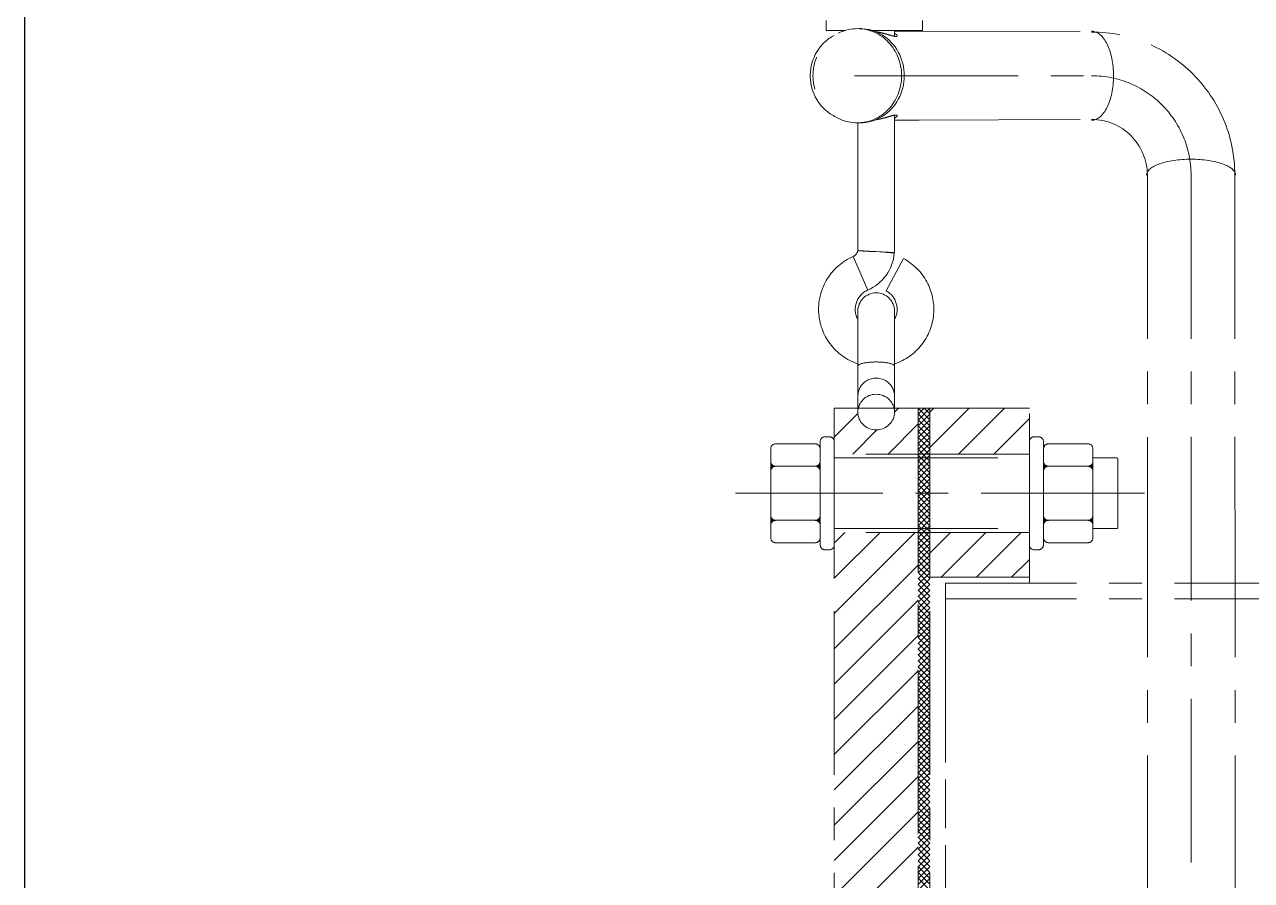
# Model space of a CAD drawing. Header units: millimetres. Extents: x -46397 to 283259, y -8690 to 23983.
# Drawn here: x 186976.6 to 187445.2, y 1297.9 to 1624.8 of the extents above; entities that cross this region are included whole.
import ezdxf

# ---------------------------------------------------------------- set-up
doc = ezdxf.new("R2010")
doc.units = ezdxf.units.MM
doc.linetypes.add('CENTER', pattern=[2, 1.25, -0.25, 0.25, -0.25])
doc.layers.add('Dtext', color=255, linetype='Continuous', lineweight=20)
doc.layers.add('mDƯỜNG TÂM', color=8, linetype='CENTER', lineweight=0)
doc.styles.add('Chu va so', font='arial.ttf')
doc.styles.add('TCVN', font='arial.ttf')

# ---------------------------------------------------------------- blocks, each defined once
blk = doc.blocks.new('ggd')
at = {"layer": 'mDƯỜNG TÂM', "color": 8, "ltscale": 50, "extrusion": (0, 1, 0)}
for p, q in [((-834.64, 1564.37), (-834.64, 1568.16)), ((-797.81, 1564.37), (-797.81, 1568.16)), ((-834.64, 1564.37), (-827.34, 1564.37)), ((-818.09, 1564.37), (-797.81, 1564.37)), ((-808.54, 1564.37), (-808.54, 1562.12)), ((-799.05, 1564.05), (-808.54, 1564.05)), ((-821.69, 1529.05), (-822.72, 1529.05)), ((-822.54, 1529.05), (-822.54, 1480.27)), ((-808.54, 1531.99), (-808.54, 1479.54)), ((-799.06, 1530.05), (-808.54, 1530.05)), ((-818.7, 1465.18), (-824.3, 1478.01)), ((-815.54, 1479.86), (-808.54, 1479.54)), ((-808.57, 1479.22), (-815.54, 1479.86)), ((-811.71, 1464.9), (-805.08, 1477.22)), ((-808.57, 1479.22), (-808.54, 1479.54)), ((-822.5, 1436.16), (-822.5, 1457.14)), ((-808.5, 1457.14), (-808.5, 1436.16)), ((-822.5, 1424.63), (-822.5, 1436.16)), ((-808.5, 1436.16), (-808.5, 1424.63)), ((-831.5, 880.08), (-831.5, 1420.08, -7.71)), ((-822.5, 1418.59), (-822.5, 1424.63)), ((-808.5, 1424.63), (-808.5, 1418.59)), ((-795, 880.08), (-795, 1420.08, -7.71)), ((-767, 1420.08, -7.71), (-795, 1420.08, -7.71)), ((-711.83, 1024.92, 0), (-711.83, 1353.2, 7.71)), ((-678.43, 1024.92), (-678.43, 1353.2, 7.71))]:
    blk.add_line(p, q, dxfattribs=at)
at = {"layer": 'mDƯỜNG TÂM', "color": 8, "ltscale": 50}
for p, q in [((-800.1, 1564.05, -7.71), (-733.22, 1563.75, -7.71)), ((-823.77, 1547.05, -7.71), (-733.22, 1547.05, -7.71)), ((-800.11, 1530.05, -7.71), (-733.22, 1530.35, -7.71)), ((-711.92, 1509.06, -7.71), (-711.83, 1353.2, -7.71)), ((-695.22, 1509.07, -7.71), (-695.13, 1024.92, -7.71)), ((-678.52, 1509.08, -7.71), (-678.43, 1353.21, -7.71)), ((-831.5, 880.08), (-831.5, 1420.08)), ((-831.5, 1420.08), (-799.5, 1420.08)), ((-808.5, 1418.52, -7.71), (-806.94, 1420.08, -7.71)), ((-799.5, 1420.08), (-799.5, 880.08)), ((-795, 1420.08), (-799.5, 1420.08)), ((-799.5, 1420.08), (-799.5, 880.08)), ((-799.5, 1420.05), (-799.47, 1420.08)), ((-799.5, 1417.8), (-797.22, 1420.08)), ((-799.5, 1415.56), (-795, 1420.06)), ((-795, 1415.61), (-799.47, 1420.08)), ((-795, 1417.86), (-797.22, 1420.08)), ((-757, 1420.08, 7.71), (-795, 1420.08, 7.71)), ((-795, 1420.08, 7.71), (-795, 1355.5, 7.71)), ((-795, 880.08), (-795, 1420.08)), ((-795, 1418.55, -7.71), (-793.47, 1420.08, -7.71)), ((-795, 1405.08, -7.71), (-780, 1420.08, -7.71)), ((-784.04, 1402.57, -7.71), (-766.53, 1420.08, -7.71)), ((-757, 1355.5, 7.71), (-757, 1420.08, 7.71)), ((-831.5, 1408.99, -7.71), (-822.48, 1418.02, -7.71)), ((-795, 1413.37), (-799.5, 1417.87)), ((-799.5, 1413.31), (-795, 1417.81)), ((-795, 1411.12), (-799.5, 1415.62)), ((-799.5, 1411.07), (-795, 1415.57)), ((-770.57, 1402.57, -7.71), (-757, 1416.14, -7.71)), ((-824.45, 1402.57, -7.71), (-815.23, 1411.79, -7.71)), ((-810.98, 1402.57, -7.71), (-799.5, 1414.05, -7.71)), ((-795, 1408.88), (-799.5, 1413.38)), ((-799.5, 1408.82), (-795, 1413.32)), ((-795, 1406.63), (-799.5, 1411.13)), ((-799.5, 1406.58), (-795, 1411.08)), ((-838.83, 1406.47), (-853.87, 1406.47)), ((-836.9, 1407.23), (-836.9, 1387.57)), ((-833.43, 1409.17), (-834.97, 1409.17)), ((-831.5, 1387.57), (-831.5, 1407.23)), ((-795, 1404.39), (-799.5, 1408.89)), ((-799.5, 1404.33), (-795, 1408.83)), ((-795, 1402.14), (-799.5, 1406.64)), ((-799.5, 1402.09), (-795, 1406.59)), ((-757, 1407.23), (-757, 1387.57)), ((-753.53, 1409.17), (-755.07, 1409.17)), ((-751.6, 1387.57), (-751.6, 1407.23)), ((-749.67, 1406.47), (-734.63, 1406.47)), ((-855.8, 1387.57), (-855.8, 1404.53)), ((-757, 1402.57), (-831.5, 1402.57)), ((-795, 1399.9), (-799.5, 1404.4)), ((-799.5, 1399.84), (-795, 1404.34)), ((-795, 1397.65), (-799.5, 1402.15)), ((-799.5, 1397.6), (-795, 1402.1)), ((-757.1, 1402.57, -7.71), (-757, 1402.67, -7.71)), ((-732.7, 1387.57), (-732.7, 1404.53)), ((-855.8, 1399.36), (-855.74, 1399.37)), ((-855.8, 1399.17), (-855.69, 1399.2)), ((-855.8, 1398.98), (-855.62, 1399.02)), ((-855.8, 1398.79), (-855.54, 1398.86)), ((-855.8, 1398.6), (-855.43, 1398.7)), ((-855.8, 1398.41), (-855.3, 1398.54)), ((-855.8, 1398.22), (-855.15, 1398.39)), ((-855.8, 1398.03), (-854.98, 1398.25)), ((-855.8, 1397.84), (-854.76, 1398.12)), ((-855.8, 1397.65), (-854.49, 1398)), ((-855.8, 1397.46), (-854.1, 1397.91)), ((-855.8, 1397.27), (-855.1, 1397.46)), ((-855.8, 1397.08), (-855.36, 1397.2)), ((-855.8, 1396.89), (-855.52, 1396.96)), ((-855.8, 1396.7), (-855.64, 1396.74)), ((-855.8, 1396.51), (-855.72, 1396.53)), ((-838.83, 1397.9), (-853.87, 1397.9)), ((-838.27, 1397.98), (-836.9, 1397.61)), ((-838.04, 1397.73), (-836.9, 1397.42)), ((-837.99, 1398.09), (-836.9, 1397.8)), ((-837.76, 1398.22), (-836.9, 1397.99)), ((-837.58, 1398.36), (-836.9, 1398.18)), ((-837.54, 1397.41), (-836.9, 1397.23)), ((-837.42, 1398.51), (-836.9, 1398.37)), ((-837.31, 1397.15), (-836.9, 1397.04)), ((-837.29, 1398.67), (-836.9, 1398.56)), ((-837.18, 1398.83), (-836.9, 1398.75)), ((-837.15, 1396.92), (-836.9, 1396.85)), ((-837.09, 1398.99), (-836.9, 1398.94)), ((-837.05, 1396.7), (-836.9, 1396.66)), ((-837.02, 1399.16), (-836.9, 1399.13)), ((-836.96, 1399.34), (-836.9, 1399.32)), ((-831.5, 1401.07), (-757, 1401.07)), ((-795, 1395.41), (-799.5, 1399.91)), ((-799.5, 1395.35), (-795, 1399.85)), ((-795, 1393.16), (-799.5, 1397.66)), ((-799.5, 1393.11), (-795, 1397.61)), ((-751.6, 1399.31), (-751.53, 1399.33)), ((-751.6, 1399.12), (-751.48, 1399.16)), ((-751.6, 1398.93), (-751.4, 1398.98)), ((-751.6, 1398.74), (-751.31, 1398.82)), ((-751.6, 1398.55), (-751.2, 1398.66)), ((-751.6, 1398.36), (-751.07, 1398.5)), ((-751.6, 1398.17), (-750.92, 1398.36)), ((-751.6, 1397.98), (-750.73, 1398.22)), ((-751.6, 1397.79), (-750.5, 1398.09)), ((-751.6, 1397.6), (-750.21, 1397.98)), ((-751.6, 1397.41), (-750.5, 1397.71)), ((-751.6, 1397.22), (-750.97, 1397.39)), ((-751.6, 1397.03), (-751.2, 1397.14)), ((-751.6, 1396.84), (-751.35, 1396.91)), ((-751.6, 1396.65), (-751.46, 1396.69)), ((-734.63, 1397.9), (-749.67, 1397.9)), ((-734.23, 1397.94), (-732.7, 1397.53)), ((-733.9, 1398.04), (-732.7, 1397.72)), ((-733.65, 1398.16), (-732.7, 1397.91)), ((-733.55, 1397.57), (-732.7, 1397.34)), ((-733.45, 1398.3), (-732.7, 1398.1)), ((-733.29, 1398.45), (-732.7, 1398.29)), ((-733.23, 1397.29), (-732.7, 1397.15)), ((-733.15, 1398.6), (-732.7, 1398.48)), ((-733.03, 1398.76), (-732.7, 1398.67)), ((-733.03, 1397.05), (-732.7, 1396.96)), ((-732.93, 1398.92), (-732.7, 1398.86)), ((-732.9, 1396.82), (-732.7, 1396.77)), ((-732.85, 1399.09), (-732.7, 1399.05)), ((-732.81, 1396.61), (-732.7, 1396.58)), ((-732.79, 1399.26), (-732.7, 1399.24)), ((-732.74, 1399.44), (-732.7, 1399.43)), ((-723.52, 1401.07), (-732.7, 1401.07)), ((-723.25, 1387.57), (-723.25, 1400.8)), ((-855.8, 1396.32), (-855.77, 1396.33)), ((-836.97, 1396.49), (-836.9, 1396.47)), ((-836.93, 1396.29), (-836.9, 1396.28)), ((-795, 1390.92), (-799.5, 1395.42)), ((-799.5, 1390.86), (-795, 1395.36)), ((-795, 1388.67), (-799.5, 1393.17)), ((-799.5, 1388.62), (-795, 1393.12)), ((-751.6, 1396.47), (-751.53, 1396.48)), ((-751.6, 1396.28), (-751.57, 1396.28)), ((-732.75, 1396.4), (-732.7, 1396.39)), ((-712.96, 1387.57), (-869.23, 1387.57)), ((-855.8, 1387.57), (-855.8, 1370.6)), ((-836.9, 1387.57), (-836.9, 1367.9)), ((-831.5, 1367.9), (-831.5, 1387.57)), ((-795, 1386.43), (-799.5, 1390.93)), ((-799.5, 1386.37), (-795, 1390.87)), ((-795, 1384.18), (-799.5, 1388.68)), ((-799.5, 1384.13), (-795, 1388.63)), ((-757, 1387.57), (-757, 1367.9)), ((-751.6, 1367.9), (-751.6, 1387.57)), ((-751.6, 1370.6), (-751.6, 1387.57)), ((-732.7, 1387.57), (-732.7, 1370.6)), ((-723.25, 1387.57), (-723.25, 1374.34)), ((-795, 1381.94), (-799.5, 1386.44)), ((-799.5, 1381.88), (-795, 1386.38)), ((-795, 1379.69), (-799.5, 1384.19)), ((-799.5, 1379.64), (-795, 1384.14)), ((-855.78, 1378.87), (-855.8, 1378.88)), ((-855.73, 1378.67), (-855.8, 1378.69)), ((-855.67, 1378.46), (-855.8, 1378.5)), ((-855.57, 1378.25), (-855.8, 1378.31)), ((-855.42, 1378.02), (-855.8, 1378.12)), ((-855.2, 1377.77), (-855.8, 1377.93)), ((-836.9, 1377.92), (-837.51, 1377.76)), ((-836.9, 1378.11), (-837.29, 1378.01)), ((-836.9, 1378.3), (-837.14, 1378.24)), ((-836.9, 1378.49), (-837.04, 1378.45)), ((-836.9, 1378.68), (-836.97, 1378.66)), ((-836.9, 1378.87), (-836.92, 1378.86)), ((-795, 1377.45), (-799.5, 1381.95)), ((-799.5, 1377.39), (-795, 1381.89)), ((-795, 1375.2), (-799.5, 1379.7)), ((-799.5, 1375.15), (-795, 1379.65)), ((-751.56, 1378.78), (-751.6, 1378.79)), ((-751.51, 1378.58), (-751.6, 1378.6)), ((-751.43, 1378.37), (-751.6, 1378.42)), ((-751.31, 1378.15), (-751.6, 1378.23)), ((-751.13, 1377.91), (-751.6, 1378.04)), ((-750.86, 1377.65), (-751.6, 1377.85)), ((-732.7, 1377.88), (-733.38, 1377.7)), ((-732.7, 1378.07), (-733.13, 1377.95)), ((-732.7, 1378.26), (-732.97, 1378.19)), ((-732.7, 1378.45), (-732.86, 1378.41)), ((-732.7, 1378.64), (-732.78, 1378.62)), ((-732.7, 1378.83), (-732.73, 1378.82)), ((-854.78, 1377.47), (-855.8, 1377.74)), ((-854.38, 1377.17), (-855.8, 1377.55)), ((-854.68, 1377.06), (-855.8, 1377.36)), ((-854.91, 1376.93), (-855.8, 1377.17)), ((-855.1, 1376.79), (-855.8, 1376.98)), ((-855.26, 1376.64), (-855.8, 1376.79)), ((-855.39, 1376.49), (-855.8, 1376.6)), ((-855.5, 1376.33), (-855.8, 1376.41)), ((-855.6, 1376.17), (-855.8, 1376.22)), ((-855.67, 1376), (-855.8, 1376.03)), ((-855.73, 1375.82), (-855.8, 1375.84)), ((-855.77, 1375.64), (-855.8, 1375.65)), ((-838.83, 1377.24), (-853.87, 1377.24)), ((-836.9, 1377.54), (-838.31, 1377.16)), ((-836.9, 1377.35), (-838.02, 1377.05)), ((-836.9, 1377.73), (-837.94, 1377.45)), ((-836.9, 1377.16), (-837.78, 1376.93)), ((-836.9, 1376.97), (-837.59, 1376.79)), ((-836.9, 1376.78), (-837.44, 1376.64)), ((-836.9, 1376.59), (-837.3, 1376.49)), ((-836.9, 1376.4), (-837.19, 1376.33)), ((-836.9, 1376.21), (-837.1, 1376.16)), ((-836.9, 1376.02), (-837.03, 1375.99)), ((-836.9, 1375.83), (-836.97, 1375.82)), ((-836.9, 1375.64), (-836.93, 1375.64)), ((-831.5, 1374.07), (-757, 1374.07)), ((-795, 1372.96), (-799.5, 1377.46)), ((-799.5, 1372.9), (-795, 1377.4)), ((-795, 1370.71), (-799.5, 1375.21)), ((-799.5, 1370.66), (-795, 1375.16)), ((-749.95, 1377.21), (-751.6, 1377.66)), ((-750.32, 1377.12), (-751.6, 1377.47)), ((-750.58, 1377), (-751.6, 1377.28)), ((-750.8, 1376.87), (-751.6, 1377.09)), ((-750.97, 1376.73), (-751.6, 1376.9)), ((-751.12, 1376.58), (-751.6, 1376.71)), ((-751.24, 1376.42), (-751.6, 1376.52)), ((-751.35, 1376.26), (-751.6, 1376.33)), ((-751.43, 1376.09), (-751.6, 1376.14)), ((-751.5, 1375.92), (-751.6, 1375.95)), ((-751.55, 1375.74), (-751.6, 1375.76)), ((-734.63, 1377.24), (-749.67, 1377.24)), ((-734.23, 1377.28), (-734.43, 1377.23)), ((-732.7, 1377.69), (-734.04, 1377.33)), ((-732.7, 1377.5), (-734.03, 1377.14)), ((-732.7, 1377.31), (-733.76, 1377.03)), ((-732.7, 1377.12), (-733.54, 1376.89)), ((-732.7, 1376.93), (-733.36, 1376.75)), ((-732.7, 1376.74), (-733.2, 1376.6)), ((-732.7, 1376.55), (-733.08, 1376.45)), ((-732.7, 1376.36), (-732.97, 1376.29)), ((-732.7, 1376.17), (-732.88, 1376.12)), ((-732.7, 1375.98), (-732.81, 1375.95)), ((-732.7, 1375.79), (-732.76, 1375.77)), ((-723.52, 1374.07), (-732.7, 1374.07)), ((-838.83, 1368.67), (-853.87, 1368.67)), ((-757, 1372.57), (-831.5, 1372.57)), ((-831.5, 1368.58, -7.71), (-827.51, 1372.57, -7.71)), ((-831.5, 1355.11, -7.71), (-814.04, 1372.57, -7.71)), ((-831.5, 1341.64, -7.71), (-800.57, 1372.57, -7.71)), ((-795, 1368.47), (-799.5, 1372.97)), ((-799.5, 1368.41), (-795, 1372.91)), ((-795, 1366.22), (-799.5, 1370.72)), ((-799.5, 1366.17), (-795, 1370.67)), ((-795, 1363.97), (-799.5, 1368.47)), ((-799.5, 1363.92), (-795, 1368.42)), ((-795, 1364.67, -7.71), (-787.1, 1372.57, -7.71)), ((-790.7, 1355.5, -7.71), (-773.63, 1372.57, -7.71)), ((-777.23, 1355.5, -7.71), (-760.16, 1372.57, -7.71)), ((-749.67, 1368.67), (-734.63, 1368.67)), ((-834.97, 1365.97), (-833.43, 1365.97)), ((-795, 1361.73), (-799.5, 1366.23)), ((-799.5, 1361.68), (-795, 1366.18)), ((-795, 1359.48), (-799.5, 1363.98)), ((-799.5, 1359.43), (-795, 1363.93)), ((-755.07, 1365.97), (-753.53, 1365.97)), ((-831.5, 1328.17, -7.71), (-799.5, 1360.17, -7.71)), ((-795, 1357.24), (-799.5, 1361.74)), ((-799.5, 1357.19), (-795, 1361.69)), ((-795, 1354.99), (-799.5, 1359.49)), ((-799.5, 1354.94), (-795, 1359.44)), ((-763.76, 1355.5, -7.71), (-757, 1362.26, -7.71)), ((-795, 1352.75), (-799.5, 1357.25)), ((-799.5, 1352.7), (-795, 1357.2)), ((-795, 1350.5), (-799.5, 1355)), ((-799.5, 1350.45), (-795, 1354.95)), ((-795, 1355.5, 7.71), (-757, 1355.5, 7.71)), ((-757, 1355.5, 7.71), (-757, 1353.2, 7.71)), ((-795, 1348.26), (-799.5, 1352.76)), ((-799.5, 1348.21), (-795, 1352.71)), ((-795, 1346.01), (-799.5, 1350.51)), ((-799.5, 1345.96), (-795, 1350.46)), ((-539, 1353.2, 7.71), (-789, 1353.2, 7.71)), ((-789, 1353.2, 7.71), (-789, 946.8, 7.71)), ((-831.5, 1314.7, -7.71), (-799.5, 1346.7, -7.71)), ((-795, 1343.77), (-799.5, 1348.27)), ((-799.5, 1343.72), (-795, 1348.22)), ((-795, 1341.52), (-799.5, 1346.02)), ((-799.5, 1341.47), (-795, 1345.97)), ((-539, 1347.2, 7.71), (-789, 1347.2, 7.71)), ((-789, 1347.2, 7.71), (-789, 952.8, 7.71)), ((-795, 1339.28), (-799.5, 1343.78)), ((-799.5, 1339.23), (-795, 1343.73)), ((-795, 1337.03), (-799.5, 1341.53)), ((-799.5, 1336.98), (-795, 1341.48)), ((-795, 1334.79), (-799.5, 1339.29)), ((-799.5, 1334.74), (-795, 1339.24)), ((-795, 1332.54), (-799.5, 1337.04)), ((-799.5, 1332.49), (-795, 1336.99)), ((-831.5, 1301.23, -7.71), (-799.5, 1333.23, -7.71)), ((-795, 1330.3), (-799.5, 1334.8)), ((-799.5, 1330.25), (-795, 1334.75)), ((-795, 1328.05), (-799.5, 1332.55)), ((-799.5, 1328), (-795, 1332.5)), ((-795, 1325.81), (-799.5, 1330.31)), ((-799.5, 1325.75), (-795, 1330.25)), ((-795, 1323.56), (-799.5, 1328.06)), ((-799.5, 1323.51), (-795, 1328.01)), ((-795, 1321.32), (-799.5, 1325.82)), ((-799.5, 1321.26), (-795, 1325.76)), ((-795, 1319.07), (-799.5, 1323.57)), ((-799.5, 1319.02), (-795, 1323.52)), ((-831.5, 1287.76, -7.71), (-799.5, 1319.76, -7.71)), ((-795, 1316.83), (-799.5, 1321.33)), ((-799.5, 1316.77), (-795, 1321.27)), ((-795, 1314.58), (-799.5, 1319.08)), ((-799.5, 1314.53), (-795, 1319.03)), ((-795, 1312.34), (-799.5, 1316.84)), ((-799.5, 1312.28), (-795, 1316.78)), ((-795, 1310.09), (-799.5, 1314.59)), ((-799.5, 1310.04), (-795, 1314.54)), ((-795, 1307.85), (-799.5, 1312.35)), ((-799.5, 1307.79), (-795, 1312.29)), ((-795, 1305.6), (-799.5, 1310.1)), ((-799.5, 1305.55), (-795, 1310.05)), ((-795, 1303.36), (-799.5, 1307.86)), ((-799.5, 1303.3), (-795, 1307.8)), ((-831.5, 1274.29, -7.71), (-799.5, 1306.29, -7.71)), ((-795, 1301.11), (-799.5, 1305.61)), ((-799.5, 1301.06), (-795, 1305.56)), ((-795, 1298.87), (-799.5, 1303.37)), ((-799.5, 1298.81), (-795, 1303.31)), ((-795, 1296.62), (-799.5, 1301.12)), ((-799.5, 1296.57), (-795, 1301.07)), ((-795, 1294.38), (-799.5, 1298.88)), ((-799.5, 1294.32), (-795, 1298.82)), ((-795, 1292.13), (-799.5, 1296.63)), ((-799.5, 1292.08), (-795, 1296.58)), ((-795, 1289.89), (-799.5, 1294.39)), ((-799.5, 1289.83), (-795, 1294.33)), ((-831.5, 1260.82, -7.71), (-799.5, 1292.82, -7.71)), ((-795, 1287.64), (-799.5, 1292.14)), ((-799.5, 1287.59), (-795, 1292.09)), ((-795, 1285.4), (-799.5, 1289.9)), ((-799.5, 1285.34), (-795, 1289.84)), ((-795, 1283.15), (-799.5, 1287.65)), ((-799.5, 1283.1), (-795, 1287.6)), ((-795, 1280.91), (-799.5, 1285.41)), ((-799.5, 1280.85), (-795, 1285.35)), ((-795, 1278.66), (-799.5, 1283.16)), ((-799.5, 1278.61), (-795, 1283.11)), ((-795, 1276.42), (-799.5, 1280.92)), ((-799.5, 1276.36), (-795, 1280.86)), ((-831.5, 1247.35, -7.71), (-799.5, 1279.35, -7.71)), ((-795, 1274.17), (-799.5, 1278.67)), ((-799.5, 1274.12), (-795, 1278.62)), ((-795, 1271.93), (-799.5, 1276.43)), ((-799.5, 1271.87), (-795, 1276.37)), ((-795, 1269.68), (-799.5, 1274.18)), ((-799.5, 1269.63), (-795, 1274.13)), ((-795, 1267.44), (-799.5, 1271.94)), ((-799.5, 1267.38), (-795, 1271.88)), ((-831.5, 1233.88, -7.71), (-799.5, 1265.88, -7.71)), ((-795, 1265.19), (-799.5, 1269.69)), ((-799.5, 1265.14), (-795, 1269.64)), ((-795, 1262.95), (-799.5, 1267.45)), ((-799.5, 1262.89), (-795, 1267.39)), ((-795, 1260.7), (-799.5, 1265.2)), ((-799.5, 1260.65), (-795, 1265.15)), ((-795, 1258.46), (-799.5, 1262.96)), ((-799.5, 1258.4), (-795, 1262.9)), ((-795, 1256.21), (-799.5, 1260.71)), ((-799.5, 1256.16), (-795, 1260.66)), ((-795, 1253.97), (-799.5, 1258.47)), ((-799.5, 1253.91), (-795, 1258.41)), ((-795, 1251.72), (-799.5, 1256.22)), ((-799.5, 1251.67), (-795, 1256.17)), ((-831.5, 1220.41, -7.71), (-799.5, 1252.41, -7.71)), ((-795, 1249.48), (-799.5, 1253.98)), ((-799.5, 1249.42), (-795, 1253.92)), ((-795, 1247.23), (-799.5, 1251.73)), ((-799.5, 1247.18), (-795, 1251.68)), ((-795, 1244.99), (-799.5, 1249.49)), ((-799.5, 1244.93), (-795, 1249.43)), ((-795, 1242.74), (-799.5, 1247.24)), ((-799.5, 1242.69), (-795, 1247.19)), ((-795, 1240.5), (-799.5, 1245)), ((-799.5, 1240.44), (-795, 1244.94)), ((-795, 1238.25), (-799.5, 1242.75)), ((-799.5, 1238.2), (-795, 1242.7)), ((-795, 1236.01), (-799.5, 1240.51)), ((-799.5, 1235.95), (-795, 1240.45))]:
    blk.add_line(p, q, dxfattribs=at)
for centre, radius, start, end in [((-733.22, 1509.05, -7.71), 54.7, 0.0315, 89.9999), ((-733.22, 1509.05, -7.71), 38, 0.0315, 89.9999), ((-733.22, 1509.05, -7.71), 21.3, 0.0315, 89.9999), ((-825.5, 1480.76), 3, 293.5734, 350.5075), ((-815.5, 1457.85), 8, 113.5823, 208.955), ((-815.5, 1457.85), 8, 331.045, 61.7166), ((-853.87, 1404.53), 1.93, 90, 180), ((-838.83, 1404.53), 1.93, 0, 90), ((-834.97, 1407.23), 1.93, 90, 180), ((-833.43, 1407.23), 1.93, 0, 90), ((-755.07, 1407.23), 1.93, 90, 180), ((-753.53, 1407.23), 1.93, 0, 90), ((-749.67, 1404.53), 1.93, 90, 180), ((-734.63, 1404.53), 1.93, 0, 90), ((-853.87, 1399.83), 1.93, 180, 270), ((-853.87, 1395.96), 1.93, 90, 180), ((-838.83, 1399.83), 1.93, 270, 360), ((-838.83, 1399.83), 1.93, 270, 360), ((-838.83, 1395.96), 1.93, 0, 90), ((-838.83, 1395.96), 1.93, 0, 90), ((-749.67, 1399.83), 1.93, 180, 270), ((-749.67, 1395.96), 1.93, 90, 180), ((-734.63, 1399.83), 1.93, 270, 360), ((-734.63, 1399.83), 1.93, 270, 360), ((-734.63, 1395.96), 1.93, 0, 90), ((-734.63, 1395.96), 1.93, 0, 90), ((-723.52, 1400.8), 0.27, 0, 90), ((-853.87, 1379.17), 1.93, 180, 270), ((-838.83, 1379.17), 1.93, 270, 360), ((-838.83, 1379.17), 1.93, 270, 360), ((-749.67, 1379.17), 1.93, 180, 270), ((-734.63, 1379.17), 1.93, 270, 360), ((-734.63, 1379.17), 1.93, 270, 360), ((-853.87, 1375.3), 1.93, 90, 180), ((-838.83, 1375.3), 1.93, 0, 90), ((-838.83, 1375.3), 1.93, 0, 90), ((-749.67, 1375.3), 1.93, 90, 180), ((-734.63, 1375.3), 1.93, 0, 90), ((-734.63, 1375.3), 1.93, 0, 90), ((-723.52, 1374.34), 0.27, 270, 0), ((-853.87, 1370.6), 1.93, 180, 270), ((-838.83, 1370.6), 1.93, 270, 360), ((-749.67, 1370.6), 1.93, 180, 270), ((-734.63, 1370.6), 1.93, 270, 360), ((-834.97, 1367.9), 1.93, 180, 270), ((-833.43, 1367.9), 1.93, 270, 360), ((-755.07, 1367.9), 1.93, 180, 270), ((-753.53, 1367.9), 1.93, 270, 360)]:
    blk.add_arc(centre, radius, start, end, dxfattribs=at)
at = {"layer": 'mDƯỜNG TÂM', "color": 8, "ltscale": 50, "extrusion": (-2.22045e-16, 0, -1)}
for centre, radius, start, end in [((815.5, 1457.85), 22, 288.553, 66.4233), ((825.5, 1480.76), 17, 185.1933, 246.4266), ((815.5, 1457.85), 22, 118.2834, 251.447), ((815.5, 1457.14), 7, 0, 180)]:
    blk.add_arc(centre, radius, start, end, dxfattribs=at)
for centre, major_axis, ratio, start_param, end_param in [((-824.69, 1547.05), (0, 17), 0.939693, -2.698979, -0.442536), ((-822.72, 1547.05), (0, -18), 0.939693, -4.712363604110372, 1.570821703069214), ((-821.69, 1547.05), (0, 18), 0.939693, 0, 3.141593), ((-802.73, 1547.05), (0, 17), 0.000006, 0, 0.000025), ((-733.22, 1547.05, -7.71), (0.02, 17), 0.493136, -0.001318, 3.14025), ((-815.5, 1436.16), (-7, 0), 0.222997, 0, 3.141593), ((-815.5, 1424.63), (-7, 0), 0.991755, 0, 3.141593), ((-815.5, 1418.59), (7, 0), 0.971924, -4.712389, 1.570796)]:
    blk.add_ellipse(centre, major_axis=major_axis, ratio=ratio, start_param=start_param, end_param=end_param, dxfattribs=at)
at = {"layer": 'mDƯỜNG TÂM', "color": 8, "ltscale": 50, "extrusion": (4.08297e-32, -2.22045e-16, -1)}
blk.add_ellipse((-695.22, 1509.07, -7.71), major_axis=(-17, 0.02), ratio=0.358695, start_param=-0.001318, end_param=3.14025, dxfattribs=at)
at = {"layer": 'mDƯỜNG TÂM', "color": 8, "ltscale": 50}
for points, knots in [([(-815.63, 1563.86), (-815.45, 1563.83), (-815.27, 1563.8), (-814.55, 1563.68), (-814.02, 1563.57), (-813.01, 1563.33), (-812.53, 1563.21), (-811.63, 1562.96), (-811.18, 1562.83), (-810.34, 1562.58), (-809.94, 1562.46), (-809.21, 1562.27), (-808.89, 1562.19), (-808.34, 1562.08), (-808.11, 1562.05), (-807.94, 1562.05)], [39.347537, 39.347537, 39.347537, 39.347537, 39.869837, 39.869837, 41.401822, 41.401822, 42.933808, 42.933808, 44.468974, 44.468974, 46.00414, 46.00414, 47.539307, 47.539307, 49.074473, 49.074473, 49.074473, 49.074473]), ([(-807.94, 1562.05), (-807.76, 1562.05), (-807.63, 1562.08), (-807.47, 1562.19), (-807.44, 1562.27), (-807.49, 1562.46), (-807.57, 1562.58), (-807.82, 1562.83), (-808, 1562.96), (-808.31, 1563.14), (-808.42, 1563.2), (-808.54, 1563.26)], [0, 0, 0, 0, 1.535168, 1.535168, 3.070336, 3.070336, 4.605504, 4.605504, 6.140672, 6.140672, 6.874331, 6.874331, 6.874331, 6.874331]), ([(-807.94, 1532.05), (-808.11, 1532.05), (-808.34, 1532.03), (-808.89, 1531.92), (-809.21, 1531.84), (-809.94, 1531.64), (-810.34, 1531.52), (-811.18, 1531.27), (-811.63, 1531.14), (-812.53, 1530.9), (-813.01, 1530.77), (-814.02, 1530.53), (-814.55, 1530.42), (-815.27, 1530.3), (-815.45, 1530.27), (-815.63, 1530.25)], [0, 0, 0, 0, 1.53517, 1.53517, 3.07034, 3.07034, 4.60551, 4.60551, 6.14068, 6.14068, 7.672667, 7.672667, 9.204655, 9.204655, 9.725498, 9.725498, 9.725498, 9.725498]), ([(-808.54, 1530.84), (-808.42, 1530.9), (-808.31, 1530.96), (-808, 1531.14), (-807.82, 1531.27), (-807.57, 1531.52), (-807.49, 1531.64), (-807.44, 1531.84), (-807.47, 1531.92), (-807.63, 1532.03), (-807.76, 1532.05), (-807.94, 1532.05)], [42.199984, 42.199984, 42.199984, 42.199984, 42.933815, 42.933815, 44.46898, 44.46898, 46.004144, 46.004144, 47.539309, 47.539309, 49.074473, 49.074473, 49.074473, 49.074473]), ([(-815.54, 1479.86), (-815.56, 1479.86), (-815.58, 1479.86), (-816.45, 1479.9), (-817.29, 1479.94), (-818.87, 1480.02), (-819.59, 1480.06), (-820.87, 1480.14), (-821.41, 1480.18), (-822.11, 1480.23), (-822.32, 1480.25), (-822.49, 1480.26), (-822.52, 1480.27), (-822.54, 1480.27), (-822.54, 1480.27), (-822.54, 1480.27)], [-0.054975, -0.054975, -0.054975, -0.054975, 0, 0, 2.554471, 2.554471, 5.077984, 5.077984, 7.725002, 7.725002, 9.779262, 9.779262, 10.631761, 10.631761, 10.97503, 10.97503, 10.97503, 10.97503])]:
    blk.add_open_spline(points, degree=3, knots=knots, dxfattribs=at)
blk = doc.blocks.new('*U1829')
at = {"lineweight": 25}
for points in [[(0, 0), (7625.22, 0), (7625.22, 4994.92), (0, 4994.92)], [(0, 0), (5765.41, 0), (5765.41, 4994.92), (0, 4994.92)]]:
    blk.add_lwpolyline(points, close=True, dxfattribs=at)
at = {"layer": 'Dtext', "ltscale": 0.1}
for tag, p, height, style in [('FOR_APPROVAL3', (6146.68, 1873.76, -0.3), 39.85, 'TCVN'), ('REV_3', (5814.53, 1876.1), 33.21, 'TCVN'), ('FOR_APPROVAL2', (6146.68, 1749.78, -0.3), 39.85, 'TCVN'), ('REV_2', (5814.53, 1752.11), 33.21, 'TCVN'), ('FOR_APPROVAL1', (6146.68, 1625.79, -0.29), 39.85, 'TCVN'), ('REV_1', (5814.53, 1628.13), 33.21, 'TCVN'), ('NGUOI_VE', (6500.53, 1502.37, -0.28), 39.85, 'TCVN'), ('NGUOI_KIEM_2', (6852.71, 1502.37, -0.32), 39.85, 'TCVN'), ('NGUOI_DUYET', (7278.11, 1502.37, -0.32), 39.85, 'TCVN'), ('REV_0', (5814.53, 1504.14), 33.21, 'TCVN'), ('1.1_A4', (7299.45, 75.64, -0.31), 39.85, 'Chu va so'), ('A4_A4', (7432.07, 75.64, -0.31), 39.85, 'Chu va so'), ('REV.', (7541.27, 75.64, -0.31), 39.85, 'Chu va so')]:
    blk.add_attdef(tag, p, '', height=height, dxfattribs=dict(at, style=style))
for tag, p, height, style, width in [('NGAY_REV03', (5898.7, 1873.76, -0.3), 34.54, 'TCVN', 0.95), ('NGAY_REV02', (5898.7, 1749.78, -0.3), 34.54, 'TCVN', 0.95), ('NGAY_REV01', (5898.7, 1625.79, -0.3), 34.54, 'TCVN', 0.95), ('NGAY_REV0', (5898.7, 1501.8, -0.33), 34.54, 'TCVN', 0.95), ('DWD.NO', (5895.62, 32.33, -0.31), 53.14, 'Chu va so', 0.85)]:
    blk.add_attdef(tag, p, '', height=height, dxfattribs=dict(at, style=style, width=width))
at = {"layer": 'Dtext', "lineweight": 25, "ltscale": 0.1, "style": 'Chu va so'}
for tag, p, height in [('PROJECT_CODE', (6279.67, 624.36), 79.71), ('TITLE1', (5934.48, 476.16, -0.31), 53.14), ('TITLE2', (5934.48, 351.2, -0.31), 53.14), ('TITLE3', (5934.48, 227.21, -0.31), 53.14)]:
    blk.add_attdef(tag, p, '', height=height, dxfattribs=at)

msp = doc.modelspace()

# ---------------------------------------------------------------- block references
msp.add_blockref('ggd', (188117.39, 58.23, -1.5))

# ---------------------------------------------------------------- next in the draw order: block references
at = {"xscale": 0.9084576280678549, "yscale": 0.9084576280678549, "zscale": 0.9084576280678549}
msp.add_blockref('*U1829', (186976.6, -2257.04, -0.15), dxfattribs=at)

doc.saveas('drawing.dxf')
